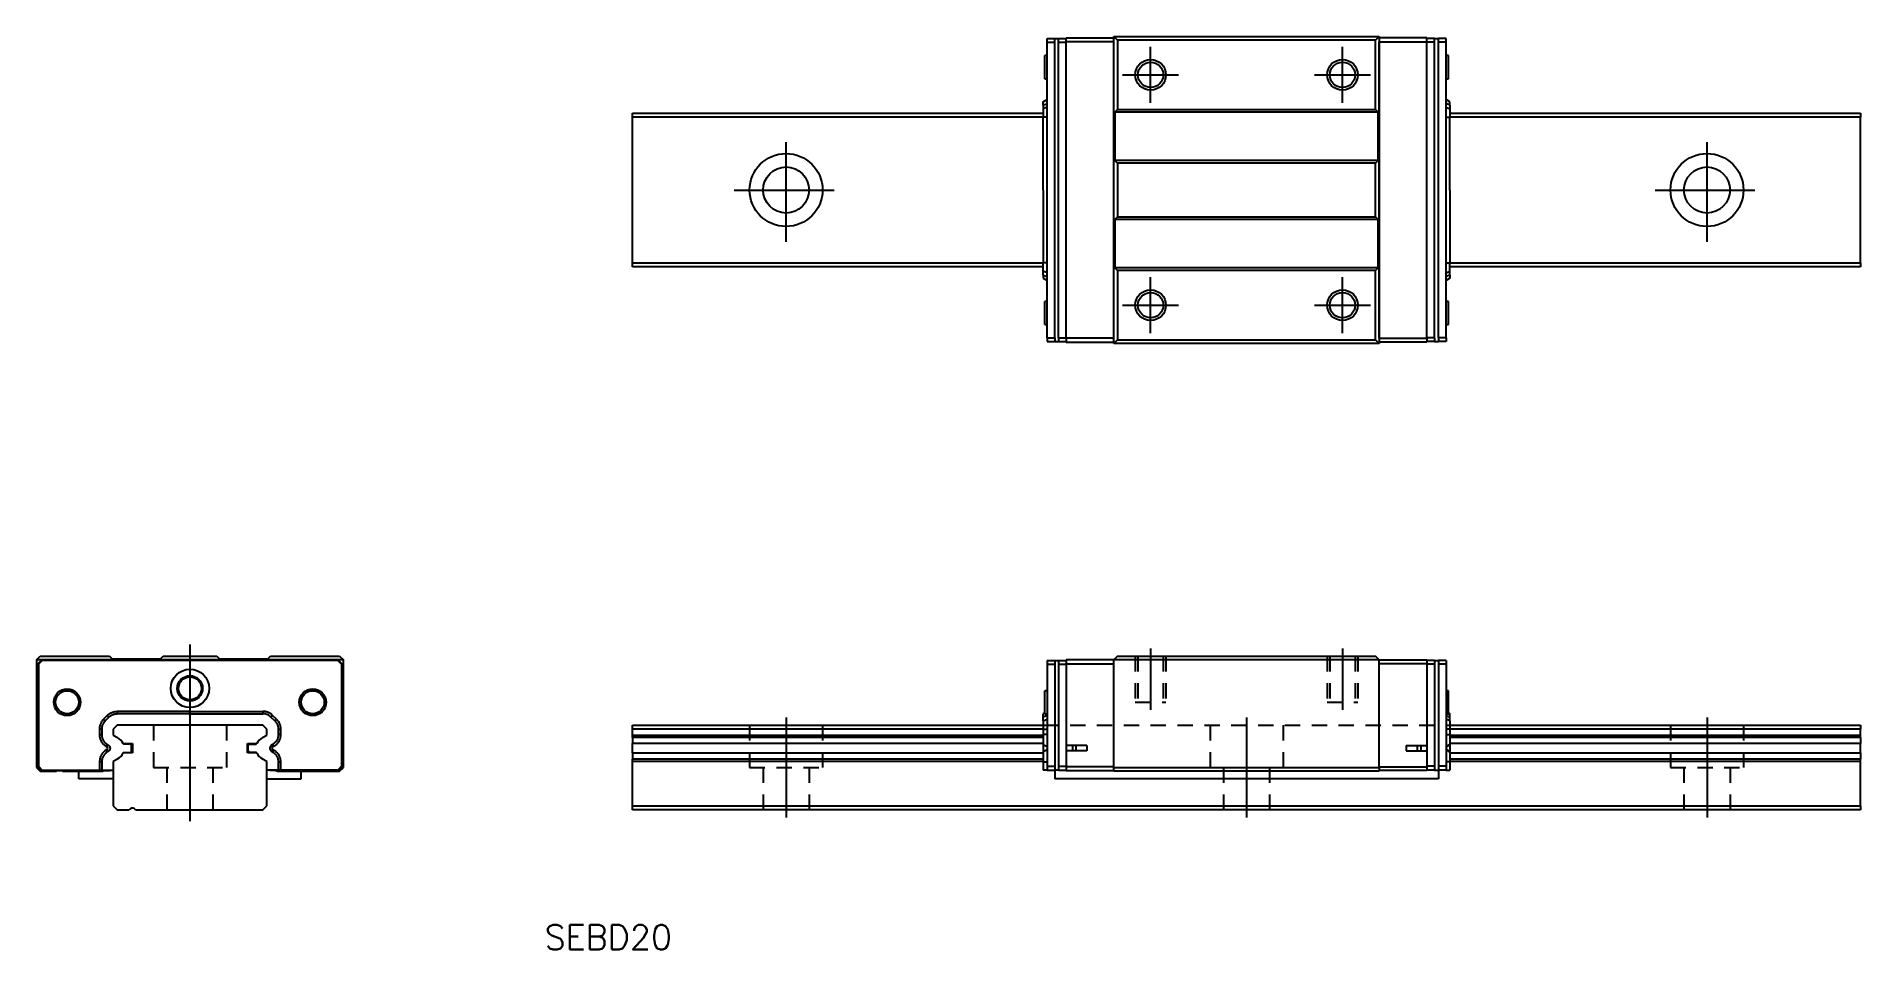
# Model space of a CAD drawing. Extents: x 20 to 258, y 574 to 693.
import ezdxf

# ---------------------------------------------------------------- set-up
doc = ezdxf.new("R2010")
doc.units = 0
doc.linetypes.add('CENTER', pattern=[17.5, 13, -1.5, 1.5, -1.5])
doc.linetypes.add('DASHED', pattern=[3.5, 2, -1.5])
doc.layers.get('0').update_dxf_attribs({"linetype": 'CONTINUOUS'})
doc.layers.add('CENTER', color=1, linetype='CENTER')
doc.styles.get("Standard").update_dxf_attribs({"font": 'txt.shx', "bigfont": '@extfont2.shx'})

msp = doc.modelspace()

# ---------------------------------------------------------------- linework, layer by layer
at = {"color": 7, "linetype": 'CONTINUOUS'}
for p, q in [((151.89, 692.54), (152.89, 692.54)), ((151.89, 692.04), (151.89, 692.54)), ((151.89, 653.54), (151.89, 692.04)), ((151.89, 692.04), (152.89, 692.04)), ((152.89, 692.04), (152.89, 692.54)), ((152.89, 692.54), (153.39, 692.54)), ((152.89, 653.54), (152.89, 692.04)), ((153.39, 692.54), (154.39, 692.54)), ((153.39, 692.04), (153.39, 692.54)), ((153.39, 653.54), (153.39, 692.04)), ((153.39, 692.04), (154.39, 692.04)), ((154.39, 692.59), (160.59, 692.59)), ((154.39, 692.09), (154.39, 692.59)), ((154.39, 653.49), (154.39, 692.09)), ((160.59, 692.09), (154.39, 692.09)), ((160.59, 692.79), (161.09, 692.29)), ((160.59, 692.79), (195.19, 692.79)), ((160.59, 692.09), (160.59, 692.79)), ((160.59, 653.49), (160.59, 692.09)), ((160.59, 653.49), (160.59, 692.09)), ((194.69, 692.29), (161.09, 692.29)), ((161.09, 692.29), (161.09, 683.29)), ((194.69, 692.29), (195.19, 692.79)), ((194.69, 683.29), (194.69, 692.29)), ((195.19, 692.79), (195.19, 692.09)), ((201.39, 692.59), (195.19, 692.59)), ((195.19, 692.09), (201.39, 692.09)), ((195.19, 653.49), (195.19, 692.09)), ((195.19, 692.09), (195.19, 653.49)), ((201.39, 692.09), (201.39, 692.59)), ((202.39, 692.54), (201.39, 692.54)), ((201.39, 653.49), (201.39, 692.09)), ((202.39, 692.04), (201.39, 692.04)), ((202.39, 692.04), (202.39, 692.54)), ((202.39, 692.54), (202.89, 692.54)), ((202.39, 653.54), (202.39, 692.04)), ((203.89, 692.54), (202.89, 692.54)), ((202.89, 692.04), (202.89, 692.54)), ((203.89, 692.04), (202.89, 692.04)), ((202.89, 653.54), (202.89, 692.04)), ((203.89, 692.04), (203.89, 692.54)), ((203.89, 653.54), (203.89, 692.04)), ((151.59, 687.29), (151.59, 690.29)), ((151.89, 690.29), (151.59, 690.29)), ((204.19, 690.29), (203.89, 690.29)), ((204.19, 687.29), (204.19, 690.29)), ((151.59, 687.29), (151.89, 687.29)), ((203.89, 687.29), (204.19, 687.29)), ((151.39, 684.29), (151.89, 684.59)), ((204.39, 684.29), (203.89, 684.59)), ((97.89, 682.29), (97.89, 682.79)), ((97.89, 682.79), (151.39, 682.79)), ((97.89, 663.29), (97.89, 682.29)), ((151.39, 682.29), (97.89, 682.29)), ((151.39, 683.85), (151.39, 684.29)), ((151.39, 683.85), (151.89, 684.06)), ((151.39, 683.85), (151.39, 683.35)), ((151.89, 683.56), (151.39, 683.35)), ((151.39, 683.35), (151.39, 682.29)), ((151.39, 672.79), (151.39, 682.29)), ((151.89, 682.29), (151.39, 682.29)), ((161.09, 683.29), (160.74, 682.94)), ((195.04, 682.94), (160.74, 682.94)), ((160.74, 682.94), (160.74, 676.64)), ((161.09, 683.29), (194.69, 683.29)), ((195.04, 682.94), (194.69, 683.29)), ((195.04, 676.64), (195.04, 682.94)), ((204.39, 683.85), (203.89, 684.06)), ((203.89, 683.56), (204.39, 683.35)), ((203.89, 682.29), (204.39, 682.29)), ((204.39, 683.85), (204.39, 684.29)), ((204.39, 683.85), (204.39, 683.35)), ((204.39, 683.35), (204.39, 682.29)), ((204.39, 682.79), (257.89, 682.79)), ((204.39, 672.79), (204.39, 682.29)), ((257.89, 682.29), (204.39, 682.29)), ((257.89, 682.79), (257.89, 682.29)), ((257.89, 663.29), (257.89, 682.29)), ((160.74, 676.64), (161.09, 676.29)), ((195.04, 676.64), (160.74, 676.64)), ((194.69, 676.29), (161.09, 676.29)), ((161.09, 676.29), (161.09, 669.29)), ((194.69, 676.29), (195.04, 676.64)), ((194.69, 669.29), (194.69, 676.29)), ((151.39, 672.79), (151.39, 663.29)), ((204.39, 672.79), (204.39, 663.29)), ((161.09, 669.29), (160.74, 668.94)), ((195.04, 668.94), (160.74, 668.94)), ((160.74, 668.94), (160.74, 662.64)), ((161.09, 669.29), (194.69, 669.29)), ((195.04, 668.94), (194.69, 669.29)), ((195.04, 662.64), (195.04, 668.94)), ((97.89, 663.29), (151.39, 663.29)), ((97.89, 662.79), (97.89, 663.29)), ((151.89, 663.29), (151.39, 663.29)), ((151.39, 662.22), (151.39, 663.29)), ((203.89, 663.29), (204.39, 663.29)), ((204.39, 662.22), (204.39, 663.29)), ((204.39, 663.29), (257.89, 663.29)), ((257.89, 663.29), (257.89, 662.79)), ((151.39, 662.79), (97.89, 662.79)), ((151.89, 662.01), (151.39, 662.22)), ((151.39, 661.72), (151.39, 662.22)), ((151.39, 661.72), (151.89, 661.51)), ((151.39, 661.72), (151.39, 661.29)), ((151.39, 661.29), (151.89, 660.99)), ((160.74, 662.64), (161.09, 662.29)), ((195.04, 662.64), (160.74, 662.64)), ((161.09, 662.29), (161.09, 653.29)), ((194.69, 662.29), (161.09, 662.29)), ((194.69, 662.29), (195.04, 662.64)), ((194.69, 653.29), (194.69, 662.29)), ((203.89, 662.01), (204.39, 662.22)), ((204.39, 661.72), (203.89, 661.51)), ((204.39, 661.29), (203.89, 660.99)), ((257.89, 662.79), (204.39, 662.79)), ((204.39, 661.72), (204.39, 662.22)), ((204.39, 661.72), (204.39, 661.29)), ((151.59, 655.29), (151.59, 658.29)), ((151.89, 658.29), (151.59, 658.29)), ((204.19, 658.29), (203.89, 658.29)), ((204.19, 655.29), (204.19, 658.29)), ((151.59, 655.29), (151.89, 655.29)), ((203.89, 655.29), (204.19, 655.29)), ((151.89, 653.54), (152.89, 653.54)), ((151.89, 653.54), (151.89, 653.04)), ((151.89, 653.04), (152.89, 653.04)), ((152.89, 653.54), (152.89, 653.04)), ((152.89, 653.04), (153.39, 653.04)), ((153.39, 653.54), (153.39, 653.04)), ((153.39, 653.54), (154.39, 653.54)), ((153.39, 653.04), (154.39, 653.04)), ((160.59, 653.49), (154.39, 653.49)), ((154.39, 653.49), (154.39, 652.99)), ((154.39, 652.99), (160.59, 652.99)), ((160.59, 652.79), (160.59, 653.49)), ((161.09, 653.29), (160.59, 652.79)), ((195.19, 652.79), (160.59, 652.79)), ((161.09, 653.29), (194.69, 653.29)), ((195.19, 652.79), (194.69, 653.29)), ((195.19, 653.49), (201.39, 653.49)), ((195.19, 653.49), (195.19, 652.79)), ((201.39, 652.99), (195.19, 652.99)), ((202.39, 653.54), (201.39, 653.54)), ((201.39, 653.49), (201.39, 652.99)), ((202.39, 653.04), (201.39, 653.04)), ((202.39, 653.54), (202.39, 653.04)), ((202.39, 653.04), (202.89, 653.04)), ((203.89, 653.54), (202.89, 653.54)), ((202.89, 653.54), (202.89, 653.04)), ((203.89, 653.04), (202.89, 653.04)), ((203.89, 653.54), (203.89, 653.04)), ((20.21, 611.58), (20.71, 612.08)), ((20.91, 611.58), (20.21, 611.58)), ((20.21, 611.58), (20.21, 597.58)), ((20.91, 611.58), (20.41, 611.08)), ((20.41, 611.08), (20.41, 600.43)), ((20.96, 611.53), (20.46, 611.03)), ((20.46, 611.03), (20.46, 597.73)), ((20.71, 612.08), (29.71, 612.08)), ((59.51, 611.58), (20.91, 611.58)), ((59.46, 611.53), (20.96, 611.53)), ((29.71, 612.08), (30.06, 611.73)), ((30.06, 611.73), (36.36, 611.73)), ((36.36, 611.73), (36.71, 612.08)), ((36.71, 612.08), (43.71, 612.08)), ((43.71, 612.08), (44.06, 611.73)), ((44.06, 611.73), (50.36, 611.73)), ((50.36, 611.73), (50.71, 612.08)), ((50.71, 612.08), (59.71, 612.08)), ((59.46, 611.53), (59.96, 611.03)), ((59.51, 611.58), (60.01, 611.08)), ((60.21, 611.58), (59.51, 611.58)), ((59.71, 612.08), (60.21, 611.58)), ((59.96, 611.03), (59.96, 597.73)), ((60.01, 611.08), (60.01, 600.43)), ((60.21, 597.58), (60.21, 611.58)), ((151.89, 611.53), (151.89, 611.03)), ((151.89, 611.53), (152.89, 611.53)), ((151.89, 611.03), (152.89, 611.03)), ((151.89, 611.03), (151.89, 597.73)), ((152.89, 611.53), (152.89, 611.03)), ((152.89, 611.53), (153.39, 611.53)), ((152.89, 611.03), (152.89, 597.73)), ((153.39, 611.53), (153.39, 611.03)), ((153.39, 611.53), (154.39, 611.53)), ((153.39, 611.03), (153.39, 597.73)), ((153.39, 611.03), (154.39, 611.03)), ((160.59, 611.58), (154.39, 611.58)), ((154.39, 611.58), (154.39, 611.08)), ((154.39, 611.08), (160.59, 611.08)), ((154.39, 611.08), (154.39, 600.43)), ((161.09, 612.08), (160.59, 611.58)), ((160.59, 597.58), (160.59, 611.58)), ((195.19, 611.58), (160.59, 611.58)), ((161.09, 612.08), (194.69, 612.08)), ((195.19, 611.58), (194.69, 612.08)), ((195.19, 611.58), (201.39, 611.58)), ((195.19, 597.58), (195.19, 611.58)), ((201.39, 611.08), (195.19, 611.08)), ((201.39, 611.58), (201.39, 611.08)), ((202.39, 611.53), (201.39, 611.53)), ((201.39, 611.08), (201.39, 600.43)), ((202.39, 611.03), (201.39, 611.03)), ((202.39, 611.53), (202.39, 611.03)), ((202.39, 611.53), (202.89, 611.53)), ((202.39, 611.03), (202.39, 597.73)), ((203.89, 611.53), (202.89, 611.53)), ((202.89, 611.53), (202.89, 611.03)), ((203.89, 611.03), (202.89, 611.03)), ((202.89, 611.03), (202.89, 597.73)), ((203.89, 611.53), (203.89, 611.03)), ((203.89, 611.03), (203.89, 597.73)), ((151.59, 606.08), (151.59, 607.58)), ((151.89, 607.58), (151.59, 607.58)), ((204.19, 607.58), (203.89, 607.58)), ((204.19, 606.08), (204.19, 607.58)), ((28.83, 603.74), (28.78, 603.67)), ((28.88, 603.8), (28.83, 603.74)), ((28.94, 603.85), (28.88, 603.8)), ((28.94, 603.85), (29.44, 604.35)), ((29.15, 603.64), (28.94, 603.85)), ((29.15, 603.64), (29.65, 604.14)), ((29.44, 604.35), (29.5, 604.41)), ((29.44, 604.35), (29.65, 604.14)), ((29.5, 604.41), (29.56, 604.46)), ((29.56, 604.46), (29.62, 604.51)), ((29.62, 604.51), (29.68, 604.56)), ((29.65, 604.14), (29.7, 604.19)), ((29.68, 604.56), (29.75, 604.6)), ((29.7, 604.19), (29.76, 604.24)), ((29.75, 604.6), (29.81, 604.64)), ((29.76, 604.24), (29.81, 604.28)), ((29.81, 604.64), (29.88, 604.68)), ((29.81, 604.28), (29.87, 604.32)), ((29.87, 604.32), (29.93, 604.36)), ((29.88, 604.68), (29.95, 604.71)), ((29.93, 604.36), (30, 604.4)), ((29.95, 604.71), (30.02, 604.74)), ((30, 604.4), (30.05, 604.43)), ((30.02, 604.74), (30.1, 604.77)), ((30.05, 604.43), (30.11, 604.45)), ((30.1, 604.77), (30.17, 604.8)), ((30.11, 604.45), (30.16, 604.48)), ((30.16, 604.48), (30.22, 604.5)), ((30.17, 604.8), (30.25, 604.82)), ((30.22, 604.5), (30.28, 604.52)), ((30.25, 604.82), (30.32, 604.84)), ((30.28, 604.52), (30.35, 604.53)), ((30.32, 604.84), (30.4, 604.85)), ((30.35, 604.53), (30.41, 604.55)), ((30.4, 604.85), (30.48, 604.86)), ((30.41, 604.55), (30.47, 604.56)), ((30.47, 604.56), (30.53, 604.57)), ((30.48, 604.86), (30.56, 604.87)), ((30.53, 604.57), (30.59, 604.58)), ((30.56, 604.87), (30.63, 604.88)), ((30.59, 604.58), (30.65, 604.58)), ((30.63, 604.88), (30.71, 604.88)), ((30.65, 604.58), (30.71, 604.58)), ((30.71, 604.88), (30.71, 604.58)), ((40.21, 604.88), (30.71, 604.88)), ((40.21, 604.58), (30.71, 604.58)), ((40.21, 604.58), (40.21, 604.88)), ((40.21, 604.88), (49.71, 604.88)), ((40.21, 604.58), (49.71, 604.58)), ((49.71, 604.88), (49.71, 604.58)), ((49.79, 604.88), (49.71, 604.88)), ((49.77, 604.58), (49.71, 604.58)), ((49.83, 604.58), (49.77, 604.58)), ((49.87, 604.87), (49.79, 604.88)), ((49.89, 604.57), (49.83, 604.58)), ((49.95, 604.86), (49.87, 604.87)), ((49.95, 604.56), (49.89, 604.57)), ((50.02, 604.85), (49.95, 604.86)), ((50.02, 604.55), (49.95, 604.56)), ((50.1, 604.84), (50.02, 604.85)), ((50.08, 604.53), (50.02, 604.55)), ((50.14, 604.52), (50.08, 604.53)), ((50.18, 604.82), (50.1, 604.84)), ((50.2, 604.5), (50.14, 604.52)), ((50.25, 604.8), (50.18, 604.82)), ((50.26, 604.48), (50.2, 604.5)), ((50.33, 604.77), (50.25, 604.8)), ((50.32, 604.45), (50.26, 604.48)), ((50.37, 604.43), (50.32, 604.45)), ((50.4, 604.74), (50.33, 604.77)), ((50.43, 604.4), (50.37, 604.43)), ((50.47, 604.71), (50.4, 604.74)), ((50.49, 604.36), (50.43, 604.4)), ((50.54, 604.68), (50.47, 604.71)), ((50.55, 604.32), (50.49, 604.36)), ((50.61, 604.64), (50.54, 604.68)), ((50.61, 604.28), (50.55, 604.32)), ((50.68, 604.6), (50.61, 604.64)), ((50.67, 604.24), (50.61, 604.28)), ((50.72, 604.19), (50.67, 604.24)), ((50.74, 604.56), (50.68, 604.6)), ((50.77, 604.14), (50.72, 604.19)), ((50.81, 604.51), (50.74, 604.56)), ((50.98, 604.35), (50.77, 604.14)), ((51.27, 603.64), (50.77, 604.14)), ((50.87, 604.46), (50.81, 604.51)), ((50.93, 604.41), (50.87, 604.46)), ((50.98, 604.35), (50.93, 604.41)), ((51.48, 603.85), (50.98, 604.35)), ((51.27, 603.64), (51.48, 603.85)), ((51.48, 603.85), (51.54, 603.8)), ((51.54, 603.8), (51.59, 603.74)), ((51.59, 603.74), (51.64, 603.67)), ((151.59, 604.7), (151.39, 604.58)), ((151.39, 604.14), (151.39, 604.58)), ((151.89, 604.35), (151.39, 604.14)), ((151.39, 603.64), (151.39, 604.14)), ((151.39, 603.64), (151.89, 603.85)), ((151.59, 604.58), (151.59, 606.08)), ((151.59, 604.58), (151.89, 604.58)), ((203.89, 604.58), (204.19, 604.58)), ((203.89, 604.35), (204.39, 604.14)), ((204.39, 603.64), (203.89, 603.85)), ((204.19, 604.58), (204.19, 606.08)), ((204.19, 604.7), (204.39, 604.58)), ((204.39, 604.14), (204.39, 604.58)), ((204.39, 603.64), (204.39, 604.14)), ((28.42, 602.74), (28.41, 602.66)), ((28.41, 602.66), (28.41, 602.58)), ((28.71, 602.58), (28.41, 602.58)), ((28.41, 602.58), (28.41, 601.86)), ((28.41, 601.86), (28.71, 601.86)), ((28.41, 601.86), (28.41, 601.78)), ((28.41, 601.78), (28.42, 601.7)), ((28.43, 602.81), (28.42, 602.74)), ((28.42, 601.7), (28.43, 601.62)), ((28.44, 602.89), (28.43, 602.81)), ((28.43, 601.62), (28.44, 601.55)), ((28.45, 602.97), (28.44, 602.89)), ((28.44, 601.55), (28.46, 601.47)), ((28.47, 603.05), (28.45, 602.97)), ((28.46, 601.47), (28.47, 601.39)), ((28.5, 603.12), (28.47, 603.05)), ((28.47, 601.39), (28.5, 601.32)), ((28.52, 603.2), (28.5, 603.12)), ((28.55, 603.27), (28.52, 603.2)), ((28.58, 603.34), (28.55, 603.27)), ((28.62, 603.41), (28.58, 603.34)), ((28.65, 603.48), (28.62, 603.41)), ((28.69, 603.55), (28.65, 603.48)), ((28.74, 603.61), (28.69, 603.55)), ((28.72, 602.7), (28.71, 602.64)), ((28.71, 602.64), (28.71, 602.58)), ((28.71, 602.58), (28.71, 601.86)), ((28.71, 601.86), (28.71, 601.79)), ((28.71, 601.79), (28.72, 601.71)), ((28.73, 602.82), (28.72, 602.76)), ((28.72, 602.76), (28.72, 602.7)), ((28.72, 601.71), (28.73, 601.63)), ((28.74, 602.88), (28.73, 602.82)), ((28.73, 601.63), (28.74, 601.56)), ((28.78, 603.67), (28.74, 603.61)), ((28.76, 602.95), (28.74, 602.88)), ((28.74, 601.56), (28.76, 601.48)), ((28.77, 603.01), (28.76, 602.95)), ((28.76, 601.48), (28.78, 601.41)), ((28.79, 603.07), (28.77, 603.01)), ((28.78, 601.41), (28.8, 601.35)), ((28.82, 603.13), (28.79, 603.07)), ((28.8, 601.35), (28.82, 601.29)), ((28.84, 603.19), (28.82, 603.13)), ((28.87, 603.24), (28.84, 603.19)), ((28.89, 603.3), (28.87, 603.24)), ((28.93, 603.36), (28.89, 603.3)), ((28.97, 603.42), (28.93, 603.36)), ((29.01, 603.48), (28.97, 603.42)), ((29.06, 603.54), (29.01, 603.48)), ((29.1, 603.59), (29.06, 603.54)), ((29.15, 603.64), (29.1, 603.59)), ((30.71, 603.08), (30.21, 602.58)), ((30.21, 602.58), (30.21, 601.8)), ((30.21, 601.8), (30.77, 601.48)), ((49.71, 603.08), (30.71, 603.08)), ((49.65, 601.48), (50.21, 601.8)), ((50.21, 602.58), (49.71, 603.08)), ((50.21, 601.8), (50.21, 602.58)), ((51.27, 603.64), (51.32, 603.59)), ((51.32, 603.59), (51.37, 603.54)), ((51.37, 603.54), (51.41, 603.48)), ((51.41, 603.48), (51.45, 603.42)), ((51.45, 603.42), (51.49, 603.36)), ((51.49, 603.36), (51.53, 603.3)), ((51.53, 603.3), (51.56, 603.24)), ((51.56, 603.24), (51.58, 603.19)), ((51.58, 603.19), (51.61, 603.13)), ((51.62, 601.35), (51.6, 601.29)), ((51.61, 603.13), (51.63, 603.07)), ((51.64, 601.41), (51.62, 601.35)), ((51.63, 603.07), (51.65, 603.01)), ((51.64, 603.67), (51.69, 603.61)), ((51.66, 601.48), (51.64, 601.41)), ((51.65, 603.01), (51.67, 602.95)), ((51.68, 601.56), (51.66, 601.48)), ((51.67, 602.95), (51.68, 602.88)), ((51.68, 602.88), (51.69, 602.82)), ((51.69, 601.63), (51.68, 601.56)), ((51.69, 603.61), (51.73, 603.55)), ((51.69, 602.82), (51.7, 602.76)), ((51.7, 601.71), (51.69, 601.63)), ((51.7, 602.76), (51.71, 602.7)), ((51.71, 601.79), (51.7, 601.71)), ((51.71, 602.7), (51.71, 602.64)), ((51.71, 602.64), (51.71, 602.58)), ((51.71, 602.58), (51.71, 601.86)), ((51.71, 602.58), (52.01, 602.58)), ((52.01, 601.86), (51.71, 601.86)), ((51.71, 601.86), (51.71, 601.79)), ((51.73, 603.55), (51.77, 603.48)), ((51.77, 603.48), (51.81, 603.41)), ((51.81, 603.41), (51.84, 603.34)), ((51.84, 603.34), (51.87, 603.27)), ((51.87, 603.27), (51.9, 603.2)), ((51.9, 603.2), (51.93, 603.12)), ((51.93, 603.12), (51.95, 603.05)), ((51.95, 601.39), (51.93, 601.32)), ((51.95, 603.05), (51.97, 602.97)), ((51.97, 601.47), (51.95, 601.39)), ((51.97, 602.97), (51.98, 602.89)), ((51.98, 601.55), (51.97, 601.47)), ((51.98, 602.89), (52, 602.81)), ((52, 601.62), (51.98, 601.55)), ((52, 602.81), (52.01, 602.74)), ((52.01, 601.7), (52, 601.62)), ((52.01, 602.74), (52.01, 602.66)), ((52.01, 602.66), (52.01, 602.58)), ((52.01, 602.58), (52.01, 601.86)), ((52.01, 601.86), (52.01, 601.78)), ((52.01, 601.78), (52.01, 601.7)), ((97.89, 603.08), (151.39, 603.08)), ((97.89, 602.58), (97.89, 603.08)), ((151.39, 602.58), (97.89, 602.58)), ((97.89, 601.8), (97.89, 602.58)), ((97.89, 601.8), (151.39, 601.8)), ((97.89, 601.48), (97.89, 601.8)), ((151.39, 601.48), (97.89, 601.48)), ((97.89, 601.48), (97.89, 600.68)), ((151.39, 603.64), (151.39, 602.58)), ((151.39, 602.58), (151.39, 601.86)), ((151.39, 602.58), (151.89, 602.58)), ((151.89, 601.86), (151.39, 601.86)), ((151.39, 601.86), (151.39, 600.56)), ((204.39, 602.58), (203.89, 602.58)), ((203.89, 601.86), (204.39, 601.86)), ((204.39, 603.64), (204.39, 602.58)), ((204.39, 603.08), (257.89, 603.08)), ((204.39, 602.58), (204.39, 601.86)), ((257.89, 602.58), (204.39, 602.58)), ((204.39, 601.86), (204.39, 600.56)), ((204.39, 601.8), (257.89, 601.8)), ((257.89, 601.48), (204.39, 601.48)), ((257.89, 603.08), (257.89, 602.58)), ((257.89, 601.8), (257.89, 602.58)), ((257.89, 601.48), (257.89, 601.8)), ((257.89, 601.48), (257.89, 600.68)), ((20.41, 600.43), (20.46, 600.43)), ((20.41, 600.43), (20.41, 599.73)), ((20.41, 599.73), (20.41, 597.68)), ((20.41, 599.73), (20.46, 599.73)), ((28.5, 601.32), (28.52, 601.25)), ((28.52, 601.25), (28.55, 601.17)), ((28.55, 598.99), (28.52, 598.91)), ((28.55, 601.17), (28.58, 601.1)), ((28.58, 599.06), (28.55, 598.99)), ((28.58, 601.1), (28.62, 601.03)), ((28.61, 599.13), (28.58, 599.06)), ((28.65, 599.2), (28.61, 599.13)), ((28.62, 601.03), (28.65, 600.96)), ((28.65, 600.96), (28.7, 600.89)), ((28.69, 599.26), (28.65, 599.2)), ((28.74, 599.33), (28.69, 599.26)), ((28.7, 600.89), (28.74, 600.83)), ((28.74, 600.83), (28.79, 600.76)), ((28.78, 599.39), (28.74, 599.33)), ((28.83, 599.45), (28.78, 599.39)), ((28.79, 600.76), (28.83, 600.7)), ((28.82, 601.29), (28.85, 601.23)), ((28.83, 600.7), (28.89, 600.64)), ((28.88, 599.51), (28.83, 599.45)), ((28.85, 601.23), (28.88, 601.18)), ((28.89, 599), (28.86, 598.94)), ((28.88, 601.18), (28.91, 601.12)), ((28.94, 599.57), (28.88, 599.51)), ((28.89, 600.64), (28.94, 600.59)), ((28.92, 599.06), (28.89, 599)), ((28.91, 601.12), (28.94, 601.07)), ((28.95, 599.11), (28.92, 599.06)), ((28.94, 601.07), (28.98, 601.01)), ((28.94, 600.59), (29.31, 600.3)), ((28.99, 599.62), (28.94, 599.57)), ((28.99, 599.16), (28.95, 599.11)), ((28.98, 601.01), (29.01, 600.96)), ((29.05, 599.68), (28.99, 599.62)), ((29.02, 599.21), (28.99, 599.16)), ((29.01, 600.96), (29.05, 600.91)), ((29.06, 599.26), (29.02, 599.21)), ((29.05, 600.91), (29.09, 600.86)), ((29.11, 599.73), (29.05, 599.68)), ((29.1, 599.31), (29.06, 599.26)), ((29.09, 600.86), (29.13, 600.82)), ((29.16, 599.37), (29.1, 599.31)), ((29.18, 599.77), (29.11, 599.73)), ((29.13, 600.82), (29.18, 600.77)), ((29.21, 599.42), (29.16, 599.37)), ((29.18, 600.77), (29.23, 600.73)), ((29.24, 599.82), (29.18, 599.77)), ((29.27, 599.47), (29.21, 599.42)), ((29.23, 600.73), (29.28, 600.69)), ((29.31, 599.86), (29.24, 599.82)), ((29.33, 599.51), (29.27, 599.47)), ((29.28, 600.69), (29.33, 600.65)), ((29.46, 600.56), (29.31, 600.3)), ((29.31, 600.3), (29.4, 600.25)), ((29.4, 599.91), (29.31, 599.86)), ((29.31, 599.86), (29.46, 599.6)), ((29.33, 600.65), (29.38, 600.61)), ((29.4, 599.56), (29.33, 599.51)), ((29.38, 600.61), (29.42, 600.59)), ((29.4, 600.25), (29.55, 600.51)), ((29.47, 600.18), (29.4, 600.25)), ((29.4, 599.91), (29.47, 599.98)), ((29.55, 599.65), (29.4, 599.91)), ((29.46, 599.6), (29.4, 599.56)), ((29.42, 600.59), (29.46, 600.56)), ((29.46, 600.56), (29.55, 600.51)), ((29.55, 599.65), (29.46, 599.6)), ((29.5, 600.08), (29.47, 600.18)), ((29.47, 600.18), (29.47, 600.18)), ((29.47, 599.98), (29.5, 600.08)), ((29.55, 600.51), (29.57, 600.5)), ((29.56, 599.66), (29.55, 599.65)), ((29.58, 599.67), (29.56, 599.66)), ((29.57, 600.5), (29.59, 600.49)), ((29.6, 599.68), (29.58, 599.67)), ((29.59, 600.49), (29.61, 600.47)), ((29.61, 599.69), (29.6, 599.68)), ((29.61, 600.47), (29.63, 600.46)), ((29.63, 599.71), (29.61, 599.69)), ((29.63, 600.46), (29.65, 600.44)), ((29.65, 599.72), (29.63, 599.71)), ((29.65, 600.44), (29.66, 600.42)), ((29.66, 599.74), (29.65, 599.72)), ((29.66, 600.42), (29.68, 600.41)), ((29.67, 599.75), (29.66, 599.74)), ((29.69, 599.77), (29.67, 599.75)), ((29.68, 600.41), (29.69, 600.39)), ((29.69, 600.39), (29.7, 600.38)), ((29.7, 599.78), (29.69, 599.77)), ((29.7, 600.38), (29.71, 600.36)), ((29.71, 599.8), (29.7, 599.78)), ((29.71, 600.36), (29.73, 600.34)), ((29.72, 599.82), (29.71, 599.8)), ((29.73, 599.84), (29.72, 599.82)), ((29.73, 600.34), (29.74, 600.32)), ((29.74, 599.86), (29.73, 599.84)), ((29.74, 600.32), (29.75, 600.3)), ((29.75, 599.87), (29.74, 599.86)), ((29.75, 600.3), (29.75, 600.28)), ((29.75, 600.28), (29.76, 600.26)), ((29.76, 599.89), (29.75, 599.87)), ((29.76, 600.26), (29.77, 600.24)), ((29.77, 599.91), (29.76, 599.89)), ((29.77, 600.24), (29.78, 600.23)), ((29.78, 599.93), (29.77, 599.91)), ((29.78, 600.23), (29.78, 600.2)), ((29.78, 600.2), (29.79, 600.18)), ((29.79, 599.97), (29.78, 599.95)), ((29.78, 599.95), (29.78, 599.93)), ((29.79, 600.18), (29.79, 600.16)), ((29.79, 600.16), (29.79, 600.14)), ((29.79, 600.14), (29.8, 600.12)), ((29.8, 600.04), (29.79, 600.02)), ((29.79, 600.02), (29.79, 599.99)), ((29.79, 599.99), (29.79, 599.97)), ((29.8, 600.12), (29.8, 600.1)), ((29.8, 600.1), (29.8, 600.08)), ((29.8, 600.08), (29.8, 600.06)), ((29.8, 600.06), (29.8, 600.04)), ((31.49, 600.68), (32.71, 600.68)), ((32.71, 599.48), (31.49, 599.48)), ((31.57, 600.63), (31.55, 600.68)), ((31.55, 599.48), (31.57, 599.53)), ((32.41, 600.63), (31.57, 600.63)), ((31.57, 599.53), (32.41, 599.53)), ((32.61, 599.73), (32.61, 600.43)), ((32.71, 600.68), (32.71, 599.48)), ((47.71, 600.68), (48.93, 600.68)), ((47.71, 599.48), (47.71, 600.68)), ((48.93, 599.48), (47.71, 599.48)), ((47.81, 599.73), (47.81, 600.43)), ((48.01, 600.63), (48.85, 600.63)), ((48.85, 599.53), (48.01, 599.53)), ((48.85, 600.63), (48.88, 600.68)), ((48.88, 599.48), (48.85, 599.53)), ((50.64, 600.18), (50.63, 600.16)), ((50.63, 600.16), (50.63, 600.14)), ((50.63, 600.14), (50.63, 600.12)), ((50.63, 600.12), (50.63, 600.1)), ((50.63, 600.1), (50.63, 600.08)), ((50.63, 600.08), (50.63, 600.06)), ((50.63, 600.06), (50.63, 600.04)), ((50.63, 600.04), (50.63, 600.02)), ((50.63, 600.02), (50.63, 599.99)), ((50.63, 599.99), (50.64, 599.97)), ((50.65, 600.23), (50.64, 600.2)), ((50.64, 600.2), (50.64, 600.18)), ((50.64, 599.97), (50.64, 599.95)), ((50.64, 599.95), (50.65, 599.93)), ((50.66, 600.26), (50.65, 600.24)), ((50.65, 600.24), (50.65, 600.23)), ((50.65, 599.93), (50.65, 599.91)), ((50.65, 599.91), (50.66, 599.89)), ((50.67, 600.28), (50.66, 600.26)), ((50.66, 599.89), (50.67, 599.87)), ((50.68, 600.3), (50.67, 600.28)), ((50.67, 599.87), (50.68, 599.86)), ((50.69, 600.32), (50.68, 600.3)), ((50.68, 599.86), (50.69, 599.84)), ((50.7, 600.34), (50.69, 600.32)), ((50.69, 599.84), (50.7, 599.82)), ((50.71, 600.36), (50.7, 600.34)), ((50.7, 599.82), (50.71, 599.8)), ((50.72, 600.38), (50.71, 600.36)), ((50.71, 599.8), (50.72, 599.78)), ((50.74, 600.39), (50.72, 600.38)), ((50.72, 599.78), (50.74, 599.77)), ((50.75, 600.41), (50.74, 600.39)), ((50.74, 599.77), (50.75, 599.75)), ((50.76, 600.42), (50.75, 600.41)), ((50.75, 599.75), (50.76, 599.74)), ((50.78, 600.44), (50.76, 600.42)), ((50.76, 599.74), (50.78, 599.72)), ((50.8, 600.46), (50.78, 600.44)), ((50.78, 599.72), (50.79, 599.71)), ((50.79, 599.71), (50.81, 599.69)), ((50.81, 600.47), (50.8, 600.46)), ((50.83, 600.49), (50.81, 600.47)), ((50.81, 599.69), (50.83, 599.68)), ((50.86, 600.5), (50.83, 600.49)), ((50.83, 599.68), (50.84, 599.67)), ((50.84, 599.67), (50.86, 599.66)), ((50.88, 600.51), (50.86, 600.5)), ((50.86, 599.66), (50.88, 599.65)), ((50.96, 600.56), (50.88, 600.51)), ((51.03, 600.25), (50.88, 600.51)), ((50.88, 599.65), (51.03, 599.91)), ((50.88, 599.65), (50.96, 599.6)), ((50.93, 600.08), (50.95, 600.18)), ((50.95, 599.98), (50.93, 600.08)), ((50.95, 600.18), (51.03, 600.25)), ((50.95, 600.18), (50.95, 600.18)), ((51.03, 599.91), (50.95, 599.98)), ((51, 600.59), (50.96, 600.56)), ((50.96, 600.56), (51.11, 600.3)), ((51.11, 599.86), (50.96, 599.6)), ((50.96, 599.6), (51.03, 599.56)), ((51.05, 600.61), (51, 600.59)), ((51.11, 600.3), (51.03, 600.25)), ((51.03, 599.91), (51.11, 599.86)), ((51.03, 599.56), (51.09, 599.51)), ((51.1, 600.65), (51.05, 600.61)), ((51.09, 599.51), (51.15, 599.47)), ((51.15, 600.69), (51.1, 600.65)), ((51.48, 600.59), (51.11, 600.3)), ((51.11, 599.86), (51.18, 599.82)), ((51.2, 600.73), (51.15, 600.69)), ((51.15, 599.47), (51.21, 599.42)), ((51.18, 599.82), (51.25, 599.77)), ((51.25, 600.77), (51.2, 600.73)), ((51.21, 599.42), (51.27, 599.37)), ((51.29, 600.82), (51.25, 600.77)), ((51.25, 599.77), (51.31, 599.73)), ((51.27, 599.37), (51.32, 599.31)), ((51.33, 600.86), (51.29, 600.82)), ((51.31, 599.73), (51.37, 599.68)), ((51.32, 599.31), (51.36, 599.26)), ((51.37, 600.91), (51.33, 600.86)), ((51.36, 599.26), (51.4, 599.21)), ((51.41, 600.96), (51.37, 600.91)), ((51.37, 599.68), (51.43, 599.62)), ((51.4, 599.21), (51.44, 599.16)), ((51.45, 601.01), (51.41, 600.96)), ((51.43, 599.62), (51.49, 599.57)), ((51.44, 599.16), (51.47, 599.11)), ((51.48, 601.07), (51.45, 601.01)), ((51.47, 599.11), (51.51, 599.06)), ((51.52, 601.12), (51.48, 601.07)), ((51.54, 600.64), (51.48, 600.59)), ((51.49, 599.57), (51.54, 599.51)), ((51.51, 599.06), (51.54, 599)), ((51.55, 601.18), (51.52, 601.12)), ((51.59, 600.7), (51.54, 600.64)), ((51.54, 599.51), (51.59, 599.45)), ((51.54, 599), (51.57, 598.94)), ((51.57, 601.23), (51.55, 601.18)), ((51.6, 601.29), (51.57, 601.23)), ((51.64, 600.76), (51.59, 600.7)), ((51.59, 599.45), (51.64, 599.39)), ((51.68, 600.83), (51.64, 600.76)), ((51.64, 599.39), (51.69, 599.33)), ((51.73, 600.89), (51.68, 600.83)), ((51.69, 599.33), (51.73, 599.26)), ((51.77, 600.96), (51.73, 600.89)), ((51.73, 599.26), (51.77, 599.2)), ((51.81, 601.03), (51.77, 600.96)), ((51.77, 599.2), (51.81, 599.13)), ((51.84, 601.1), (51.81, 601.03)), ((51.81, 599.13), (51.84, 599.06)), ((51.87, 601.17), (51.84, 601.1)), ((51.84, 599.06), (51.88, 598.99)), ((51.9, 601.25), (51.87, 601.17)), ((51.88, 598.99), (51.9, 598.91)), ((51.93, 601.32), (51.9, 601.25)), ((60.01, 600.43), (59.96, 600.43)), ((60.01, 599.73), (59.96, 599.73)), ((60.01, 600.43), (60.01, 599.73)), ((60.01, 599.73), (60.01, 597.68)), ((151.39, 600.68), (97.89, 600.68)), ((97.89, 599.48), (97.89, 600.68)), ((97.89, 599.48), (151.39, 599.48)), ((97.89, 599.48), (97.89, 598.68)), ((151.39, 600.56), (151.89, 600.3)), ((151.39, 600.56), (151.39, 600.51)), ((151.89, 600.25), (151.39, 600.51)), ((151.39, 600.51), (151.39, 599.65)), ((151.39, 599.65), (151.89, 599.91)), ((151.89, 599.86), (151.39, 599.6)), ((151.39, 599.65), (151.39, 599.6)), ((151.39, 599.6), (151.39, 598.3)), ((157.09, 600.43), (154.39, 600.43)), ((154.39, 600.43), (154.39, 599.73)), ((154.39, 599.73), (154.39, 597.68)), ((157.09, 599.73), (154.39, 599.73)), ((155.19, 600.43), (155.19, 599.73)), ((155.65, 600.43), (155.65, 599.73)), ((157.09, 600.43), (157.09, 599.73)), ((198.69, 600.43), (201.39, 600.43)), ((198.69, 600.43), (198.69, 599.73)), ((198.69, 599.73), (201.39, 599.73)), ((200.13, 600.43), (200.13, 599.73)), ((200.59, 600.43), (200.59, 599.73)), ((201.39, 600.43), (201.39, 599.73)), ((201.39, 599.73), (201.39, 597.68)), ((204.39, 600.56), (203.89, 600.3)), ((203.89, 600.25), (204.39, 600.51)), ((204.39, 599.65), (203.89, 599.91)), ((203.89, 599.86), (204.39, 599.6)), ((257.89, 600.68), (204.39, 600.68)), ((204.39, 600.56), (204.39, 600.51)), ((204.39, 600.51), (204.39, 599.65)), ((204.39, 599.65), (204.39, 599.6)), ((204.39, 599.6), (204.39, 598.3)), ((204.39, 599.48), (257.89, 599.48)), ((257.89, 599.48), (257.89, 600.68)), ((257.89, 599.48), (257.89, 598.68)), ((20.21, 597.58), (20.71, 597.08)), ((20.41, 597.68), (20.91, 597.18)), ((20.46, 597.73), (20.96, 597.23)), ((20.71, 597.08), (22.81, 597.08)), ((20.91, 597.18), (29.81, 597.18)), ((20.96, 597.23), (28.41, 597.23)), ((23.61, 597.08), (28.81, 597.08)), ((25.71, 596.08), (25.71, 597.08)), ((28.47, 598.76), (28.41, 598.3)), ((28.71, 598.3), (28.41, 598.3)), ((28.41, 598.3), (28.41, 597.23)), ((28.41, 597.23), (28.71, 597.23)), ((28.5, 598.84), (28.47, 598.76)), ((28.52, 598.91), (28.5, 598.84)), ((28.72, 598.4), (28.71, 598.35)), ((28.71, 598.35), (28.71, 598.3)), ((28.71, 598.3), (28.71, 597.23)), ((28.71, 597.23), (30.21, 597.23)), ((28.73, 598.52), (28.72, 598.46)), ((28.72, 598.46), (28.72, 598.4)), ((28.74, 598.59), (28.73, 598.52)), ((28.75, 598.65), (28.74, 598.59)), ((28.77, 598.71), (28.75, 598.65)), ((28.79, 598.77), (28.77, 598.71)), ((28.81, 598.83), (28.79, 598.77)), ((28.83, 598.89), (28.81, 598.83)), ((28.81, 597.08), (29.01, 597.18)), ((28.86, 598.94), (28.83, 598.89)), ((29.81, 597.18), (29.81, 597.23)), ((30.77, 598.68), (30.21, 598.36)), ((30.21, 598.36), (30.21, 592.58)), ((50.21, 598.36), (49.65, 598.68)), ((50.21, 592.58), (50.21, 598.36)), ((51.71, 597.23), (50.21, 597.23)), ((50.61, 597.18), (50.61, 597.23)), ((59.51, 597.18), (50.61, 597.18)), ((51.41, 597.18), (51.61, 597.08)), ((51.57, 598.94), (51.59, 598.89)), ((51.59, 598.89), (51.62, 598.83)), ((51.61, 597.08), (59.71, 597.08)), ((51.62, 598.83), (51.64, 598.77)), ((51.64, 598.77), (51.65, 598.71)), ((51.65, 598.71), (51.67, 598.65)), ((51.67, 598.65), (51.68, 598.59)), ((51.68, 598.59), (51.7, 598.52)), ((51.7, 598.52), (51.7, 598.46)), ((51.7, 598.46), (51.71, 598.4)), ((51.71, 598.4), (51.71, 598.35)), ((51.71, 598.35), (51.71, 598.3)), ((51.71, 598.3), (51.71, 597.23)), ((51.71, 598.3), (52.01, 598.3)), ((52.01, 597.23), (51.71, 597.23)), ((51.9, 598.91), (51.93, 598.84)), ((51.93, 598.84), (51.95, 598.76)), ((51.95, 598.76), (52.01, 598.3)), ((52.01, 598.3), (52.01, 597.23)), ((59.46, 597.23), (52.01, 597.23)), ((54.71, 596.08), (54.71, 597.08)), ((59.96, 597.73), (59.46, 597.23)), ((60.01, 597.68), (59.51, 597.18)), ((59.71, 597.08), (60.21, 597.58)), ((151.39, 598.68), (97.89, 598.68)), ((97.89, 598.36), (97.89, 598.68)), ((151.39, 598.36), (97.89, 598.36)), ((97.89, 592.58), (97.89, 598.36)), ((151.39, 598.3), (151.39, 597.23)), ((151.39, 598.3), (151.89, 598.3)), ((151.89, 597.23), (151.39, 597.23)), ((151.89, 597.73), (151.89, 597.23)), ((151.89, 597.73), (152.89, 597.73)), ((151.89, 597.23), (152.89, 597.23)), ((152.89, 597.73), (152.89, 597.23)), ((153.39, 597.23), (152.89, 597.23)), ((152.89, 597.23), (152.89, 596.08)), ((153.39, 597.73), (153.39, 597.23)), ((153.39, 597.73), (154.39, 597.73)), ((153.39, 597.23), (154.39, 597.23)), ((154.39, 597.68), (154.39, 597.18)), ((160.59, 597.68), (154.39, 597.68)), ((154.39, 597.18), (160.59, 597.18)), ((160.59, 597.08), (160.59, 597.58)), ((160.59, 597.58), (195.19, 597.58)), ((195.19, 597.08), (160.59, 597.08)), ((195.19, 597.68), (201.39, 597.68)), ((195.19, 597.58), (195.19, 597.08)), ((201.39, 597.18), (195.19, 597.18)), ((202.39, 597.73), (201.39, 597.73)), ((201.39, 597.68), (201.39, 597.18)), ((202.39, 597.23), (201.39, 597.23)), ((202.39, 597.73), (202.39, 597.23)), ((202.39, 597.23), (202.89, 597.23)), ((203.89, 597.73), (202.89, 597.73)), ((202.89, 597.73), (202.89, 597.23)), ((203.89, 597.23), (202.89, 597.23)), ((202.89, 597.23), (202.89, 596.08)), ((204.39, 598.3), (203.89, 598.3)), ((203.89, 597.73), (203.89, 597.23)), ((203.89, 597.23), (204.39, 597.23)), ((257.89, 598.68), (204.39, 598.68)), ((257.89, 598.36), (204.39, 598.36)), ((204.39, 598.3), (204.39, 597.23)), ((257.89, 598.36), (257.89, 598.68)), ((257.89, 592.58), (257.89, 598.36)), ((30.21, 596.08), (25.71, 596.08)), ((50.21, 596.08), (54.71, 596.08)), ((202.89, 596.08), (152.89, 596.08)), ((30.21, 592.58), (30.71, 592.08)), ((30.71, 592.08), (32.31, 592.08)), ((33.11, 592.08), (49.71, 592.08)), ((49.71, 592.08), (50.21, 592.58)), ((97.89, 592.58), (257.89, 592.58)), ((97.89, 592.08), (97.89, 592.58)), ((257.89, 592.08), (97.89, 592.08)), ((257.89, 592.58), (257.89, 592.08))]:
    msp.add_line(p, q, dxfattribs=at)
at = {"color": 3, "linetype": 'DASHED'}
for p, q in [((163.39, 612.08), (163.39, 606.08)), ((163.74, 612.08), (163.74, 606.08)), ((167.04, 612.08), (167.04, 606.08)), ((167.39, 612.08), (167.39, 606.08)), ((188.39, 612.08), (188.39, 606.08)), ((188.74, 612.08), (188.74, 606.08)), ((192.04, 612.08), (192.04, 606.08)), ((192.39, 612.08), (192.39, 606.08)), ((163.39, 606.08), (167.39, 606.08)), ((188.39, 606.08), (192.39, 606.08)), ((35.46, 603.08), (35.46, 597.58)), ((44.96, 603.08), (44.96, 597.58)), ((113.14, 603.08), (113.14, 597.58)), ((122.64, 603.08), (122.64, 597.58)), ((151.39, 603.08), (204.39, 603.08)), ((173.14, 603.08), (173.14, 597.58)), ((182.64, 603.08), (182.64, 597.58)), ((233.14, 603.08), (233.14, 597.58)), ((242.64, 603.08), (242.64, 597.58)), ((35.46, 597.58), (44.96, 597.58)), ((37.21, 597.58), (37.21, 592.08)), ((43.21, 597.58), (43.21, 592.08)), ((113.14, 597.58), (122.64, 597.58)), ((114.89, 597.58), (114.89, 592.08)), ((120.89, 597.58), (120.89, 592.08)), ((173.14, 597.58), (182.64, 597.58)), ((174.89, 597.58), (174.89, 592.08)), ((180.89, 597.58), (180.89, 592.08)), ((233.14, 597.58), (242.64, 597.58)), ((234.89, 597.58), (234.89, 592.08)), ((240.89, 597.58), (240.89, 592.08))]:
    msp.add_line(p, q, dxfattribs=at)
at = {"color": 3, "linetype": 'CONTINUOUS'}
for centre in [(165.39, 687.79), (190.39, 687.79), (165.39, 657.79), (190.39, 657.79)]:
    msp.add_circle(centre, 2, dxfattribs=at)
at = {"color": 7, "linetype": 'CONTINUOUS'}
for centre, radius in [((165.39, 687.79), 1.65), ((190.39, 687.79), 1.65), ((117.89, 672.79), 4.75), ((237.89, 672.79), 4.75), ((117.89, 672.79), 3), ((237.89, 672.79), 3), ((165.39, 657.79), 1.65), ((190.39, 657.79), 1.65), ((40.21, 607.88), 2.5), ((40.21, 607.88), 1.65), ((40.21, 607.88), 1.5), ((24.21, 606.08), 1.75), ((24.21, 606.08), 1.5), ((56.21, 606.08), 1.75), ((56.21, 606.08), 1.5)]:
    msp.add_circle(centre, radius, dxfattribs=at)
for centre, radius, start, end in [((29.9, 599.97), 1.75, 24.1151, 60), ((50.53, 599.97), 1.75, 120, 155.8849), ((29.3, 600.08), 0.2, 329.9331, 330.5785), ((29.9, 600.2), 1.75, 300, 335.8849), ((32.41, 600.43), 0.2, 0, 90), ((32.41, 599.73), 0.2, 270, 0), ((48.01, 600.43), 0.2, 90, 180), ((48.01, 599.73), 0.2, 180, 270), ((50.53, 600.2), 1.75, 204.1151, 240), ((51.13, 600.08), 0.2, 209.4215, 210.0669), ((23.21, 596.78), 0.5, 126.8699, 143.1301), ((23.21, 596.78), 0.5, 36.8699, 53.1301), ((32.71, 591.78), 0.5, 36.8699, 143.1301)]:
    msp.add_arc(centre, radius, start, end, dxfattribs=at)
at = {"layer": 'CENTER', "color": 1, "linetype": 'CENTER'}
for p, q in [((165.39, 684.14), (165.39, 691.44)), ((190.39, 684.14), (190.39, 691.44)), ((161.74, 687.79), (169.04, 687.79)), ((186.74, 687.79), (194.04, 687.79)), ((117.89, 666.04), (117.89, 679.54)), ((237.89, 666.04), (237.89, 679.54)), ((111.14, 672.79), (124.64, 672.79)), ((231.14, 672.79), (244.64, 672.79)), ((165.39, 654.14), (165.39, 661.44)), ((190.39, 654.14), (190.39, 661.44)), ((161.74, 657.79), (169.04, 657.79)), ((186.74, 657.79), (194.04, 657.79)), ((40.21, 613.58), (40.21, 590.58)), ((165.39, 613.08), (165.39, 605.08)), ((190.39, 613.08), (190.39, 605.08)), ((40.21, 604.08), (40.21, 591.08)), ((117.89, 604.08), (117.89, 591.08)), ((177.89, 604.08), (177.89, 591.08)), ((237.89, 604.08), (237.89, 591.08))]:
    msp.add_line(p, q, dxfattribs=at)

# ---------------------------------------------------------------- texts
at = {"color": 7, "linetype": 'CONTINUOUS'}
msp.add_text('SEBD20', height=3.2, dxfattribs=at).set_placement((86.42, 573.87))

doc.saveas('drawing.dxf')
